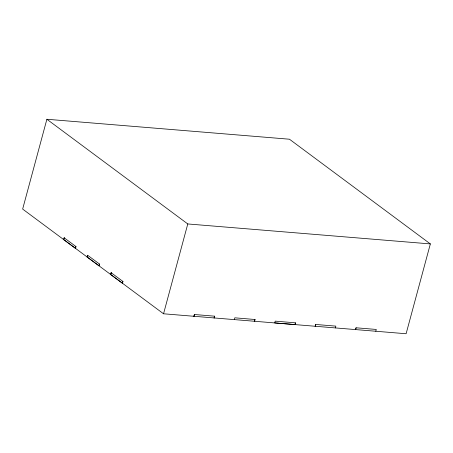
<?xml version="1.0" encoding="UTF-8"?>
<svg xmlns="http://www.w3.org/2000/svg" width="453" height="453" viewBox="0 0 453 453"><rect width="100%" height="100%" fill="white"/><g stroke="black" fill="none" stroke-linecap="round" stroke-linejoin="round"><path stroke-width="0.68" d="M46.886 119.258L22.65 209.082L163.544 313.782L406.115 333.742L430.35 243.918L289.456 139.218L46.886 119.258L187.78 223.952L430.35 243.918M63.663 239.614L64.23 237.825L63.663 239.614L75.487 248.346L75.968 246.545L64.15 237.814M75.402 248.335L75.968 246.545M87.146 257.061L87.712 255.271L87.146 257.061L98.969 265.792L99.45 263.997L87.633 255.266M98.884 265.786L99.45 263.997M110.628 274.512L111.195 272.723L110.628 274.512L122.452 283.244L122.933 281.443L111.115 272.717M122.367 283.238L122.933 281.443M163.544 313.782L187.78 223.952M194.399 314.512L193.912 316.307L194.399 314.512L214.609 316.177L214.127 317.972L214.609 316.177M255.039 319.507L254.507 321.268L255.039 319.507L234.779 317.808L234.292 319.603M295.469 322.83L294.982 324.625L295.469 322.83L275.209 321.132L274.722 322.927L294.892 324.558M315.633 324.461L315.197 326.29L315.633 324.461L335.849 326.126L335.362 327.921M356.064 327.785L355.628 329.62L356.064 327.785L376.279 329.45L375.792 331.245"/></g></svg>
